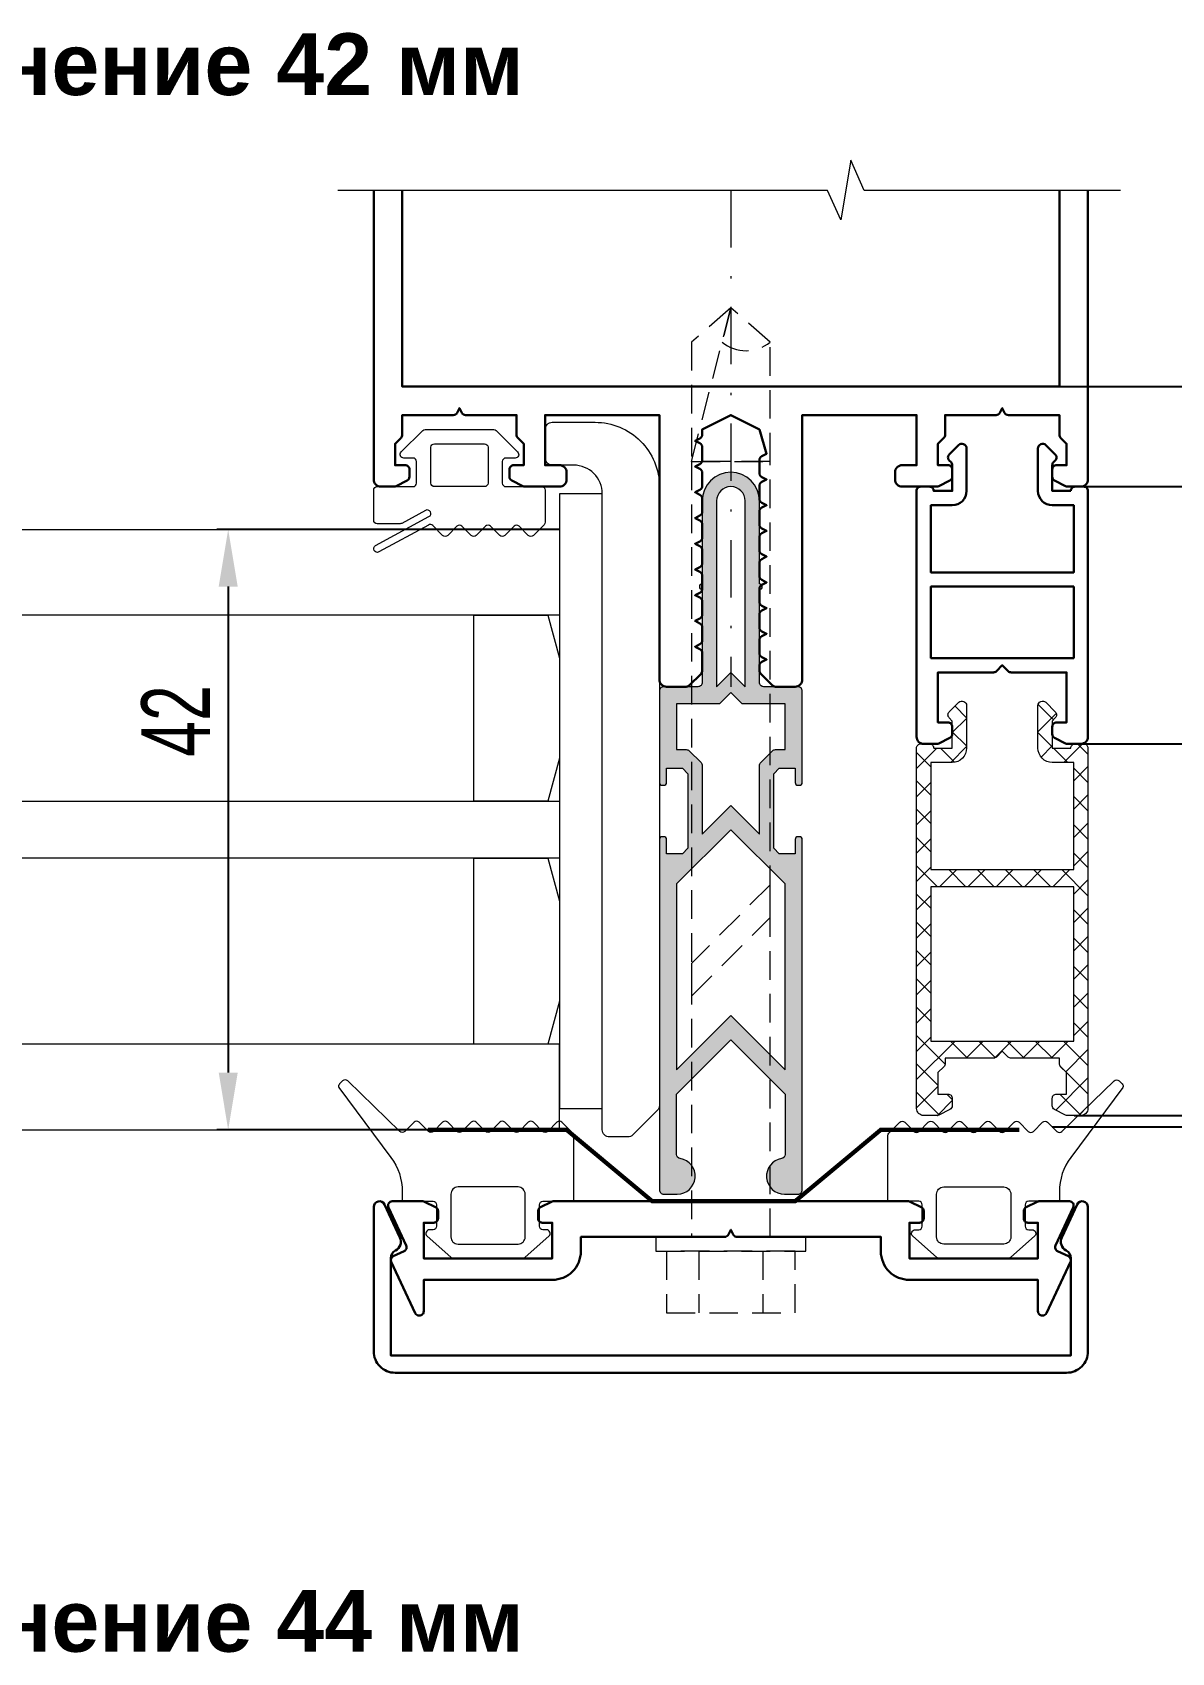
# Model space of a CAD drawing. Extents: x -37 to 8820, y -336 to 478.
# Drawn here: x 5978.1 to 6027.9, y 70.2 to 141.1 of the extents above; entities that cross this region are included whole.
import ezdxf

# ---------------------------------------------------------------- set-up
doc = ezdxf.new("R2010")
doc.units = 0
doc.header["$LTSCALE"] = 5
doc.linetypes.add('DASHDOT', pattern=[1, 0.5, -0.25, 0, -0.25])
doc.linetypes.add('HIDDEN', pattern=[0.375, 0.25, -0.125])
doc.layers.get('0').update_dxf_attribs({"linetype": 'CONTINUOUS', "lineweight": 30})
doc.layers.get('DEFPOINTS').update_dxf_attribs({"linetype": 'CONTINUOUS'})
for name, color, linetype, lineweight in [('1', 6, 'DASHDOT', 13), ('2', 3, 'HIDDEN', 13), ('Dimentions', 5, 'CONTINUOUS', 15), ('Glass', 5, 'CONTINUOUS', 20), ('Ал подклад', 7, 'CONTINUOUS', 20), ('Герлен', 7, 'CONTINUOUS', 60), ('Зигзаг', 1, 'CONTINUOUS', 15), ('Подкладки', 1, 'CONTINUOUS', 20), ('Текстовый', 7, 'CONTINUOUS', 9), ('Уплотнители', 1, 'CONTINUOUS', 20), ('Штриховка', 1, 'CONTINUOUS', 5)]:
    doc.layers.add(name, color=color, linetype=linetype, lineweight=lineweight)
doc.styles.add('3', font='RUSS.SHX', dxfattribs={"width": 0.7, "height": 3})
doc.styles.add('Каталожный', font='arial.ttf', dxfattribs={"height": 2.5})
doc.dimstyles.new('MX1_6', dxfattribs={"dimtxt": 3, "dimasz": 2.5, "dimexe": 0.5, "dimexo": 0, "dimgap": 0.8, "dimtad": 1, "dimlfac": 1.6, "dimdsep": 46, "dimtxsty": '3', "dimcen": 0, "dimclrd": 256, "dimclre": 256, "dimclrt": 256, "dimaunit": 1, "dimadec": 0, "dimazin": 0, "dimtfac": 1, "dimtmove": 0, "dimatfit": 1, "dimfxl": 1, "dimtvp": 1, "dimtolj": 1, "dimtzin": 0, "dimarcsym": 0})

# ---------------------------------------------------------------- blocks, each defined once
blk = doc.blocks.new('*D1000')
at = {"layer": 'DEFPOINTS', "color": 0, "linetype": 'Continuous', "transparency": 16777216}
for p in [(6001.154, 119.321), (5986.662, 93.071), (6001.154, 93.071)]:
    blk.add_point(p, dxfattribs=at)
at = {"layer": 'Dimentions', "linetype": 'Continuous', "lineweight": -2, "transparency": 16777216}
for p, q in [((6001.154, 119.321), (5986.162, 119.321)), ((5986.662, 116.821), (5986.662, 95.571)), ((6001.154, 93.071), (5986.162, 93.071))]:
    blk.add_line(p, q, dxfattribs=at)
at = {"layer": 'Dimentions', "linetype": 'Continuous', "transparency": 16777216}
for points in [[(5986.246, 116.821), (5987.079, 116.821), (5986.662, 119.321)], [(5986.246, 95.571), (5987.079, 95.571), (5986.662, 93.071)]]:
    blk.add_solid(points, dxfattribs=at)
at = {"layer": 'Dimentions', "linetype": 'Continuous', "transparency": 16777216, "insert": (5984.362, 110.948), "char_height": 3, "attachment_point": 5, "rotation": 90, "style": '3'}
blk.add_mtext('\\A1;42', dxfattribs=at)
blk = doc.blocks.new('45313-2')
blk.add_lwpolyline([(-12.43, 0, -0.116434), (-12.56, 0.03), (-13.33, 0.42, -0.284079), (-13.5, 0.69), (-13.5, 1.2, -0.414214), (-13.2, 1.5), (-12.5, 1.5), (-12.5, 4), (-21.5, 4), (-21.5, 1.5), (-20.8, 1.5, -0.414214), (-20.5, 1.2), (-20.5, 0.69, -0.284079), (-20.67, 0.42), (-21.44, 0.03, -0.116434), (-21.57, 0), (-23.7, 0, -0.548619), (-23.97, 0.43), (-22.73, 3.1, 0.414214), (-22.87, 3.5), (-23.63, 3.85, -0.414214), (-23.77, 4.25), (-22.1, 7.83, -0.291473), (-21.83, 8), (-21.8, 8, -0.414214), (-21.5, 7.7), (-21.5, 5.5), (-12.5, 5.5, -0.414214), (-10.5, 3.5), (-10.5, 2.5), (-0.44, 2.5, -0.284079), (-0.17, 2.33), (0, 2), (0.17, 2.33, -0.284079), (0.44, 2.5), (10.5, 2.5), (10.5, 3.5, -0.414214), (12.5, 5.5), (21.5, 5.5), (21.5, 7.7, -0.414214), (21.8, 8), (21.83, 8, -0.291473), (22.1, 7.83), (23.77, 4.25, -0.414214), (23.63, 3.85), (22.87, 3.5, 0.414214), (22.73, 3.1), (23.97, 0.43, -0.548619), (23.7, 0), (21.57, 0, -0.116434), (21.44, 0.03), (20.67, 0.42, -0.284079), (20.5, 0.69), (20.5, 1.2, -0.414214), (20.8, 1.5), (21.5, 1.5), (21.5, 4), (12.5, 4), (12.5, 1.5), (13.2, 1.5, -0.414214), (13.5, 1.2), (13.5, 0.69, -0.284079), (13.33, 0.42), (12.56, 0.03, -0.116434), (12.43, 0)], format="xyb", close=True)
blk = doc.blocks.new('_DotSmall')
at = {"color": 0, "linetype": 'ByBlock', "const_width": 0.5}
blk.add_lwpolyline([(-0.0625, 0, 1), (0.0625, 0, 1)], format="xyb", close=True, dxfattribs=at)
blk = doc.blocks.new('*D1002')
at = {"layer": 'DEFPOINTS', "color": 0, "linetype": 'Continuous', "transparency": 16777216}
for p in [(6023.904, 121.196), (6023.904, 109.946), (6032.641, 109.946)]:
    blk.add_point(p, dxfattribs=at)
at = {"layer": 'Dimentions', "linetype": 'Continuous', "lineweight": -2, "transparency": 16777216}
for p, q in [((6023.904, 121.196), (6033.141, 121.196)), ((6032.641, 121.196), (6032.641, 109.946)), ((6023.904, 109.946), (6033.141, 109.946))]:
    blk.add_line(p, q, dxfattribs=at)
at = {"layer": 'Dimentions', "linetype": 'Continuous', "lineweight": -2, "transparency": 16777216, "xscale": 2.5, "yscale": 2.5, "zscale": 2.5}
for p, rotation in [((6032.641, 121.196), 90), ((6032.641, 109.946), 270)]:
    blk.add_blockref('_DotSmall', p, dxfattribs=dict(at, rotation=rotation))
at = {"layer": 'Dimentions', "linetype": 'Continuous', "transparency": 16777216, "insert": (6030.341, 115.571), "char_height": 3, "attachment_point": 5, "rotation": 90, "style": '3'}
blk.add_mtext('\\A1;18', dxfattribs=at)
blk = doc.blocks.new('*D1003')
at = {"layer": 'DEFPOINTS', "color": 0, "linetype": 'Continuous', "transparency": 16777216}
for p in [(6023.029, 125.571), (6031.105, 121.196), (6032.641, 121.196)]:
    blk.add_point(p, dxfattribs=at)
at = {"layer": 'Dimentions', "linetype": 'Continuous', "lineweight": -2, "transparency": 16777216}
for p, q in [((6023.029, 125.571), (6033.141, 125.571)), ((6032.641, 125.571), (6032.641, 121.196)), ((6031.105, 121.196), (6033.141, 121.196))]:
    blk.add_line(p, q, dxfattribs=at)
at = {"layer": 'Dimentions', "linetype": 'Continuous', "lineweight": -2, "transparency": 16777216, "xscale": 2.5, "yscale": 2.5, "zscale": 2.5}
for p, rotation in [((6032.641, 125.571), 90), ((6032.641, 121.196), 270)]:
    blk.add_blockref('_DotSmall', p, dxfattribs=dict(at, rotation=rotation))
at = {"layer": 'Dimentions', "linetype": 'Continuous', "transparency": 16777216, "insert": (6030.341, 123.383), "char_height": 3, "attachment_point": 5, "rotation": 90, "style": '3'}
blk.add_mtext('\\A1;7', dxfattribs=at)
blk = doc.blocks.new('*D1005')
at = {"layer": 'DEFPOINTS', "color": 0, "linetype": 'Continuous', "transparency": 16777216}
for p in [(6023.966, 109.946), (6023.676, 93.699), (6032.641, 93.699)]:
    blk.add_point(p, dxfattribs=at)
at = {"layer": 'Dimentions', "linetype": 'Continuous', "lineweight": -2, "transparency": 16777216}
for p, q in [((6023.966, 109.946), (6033.141, 109.946)), ((6032.641, 109.946), (6032.641, 93.699)), ((6023.676, 93.699), (6033.141, 93.699))]:
    blk.add_line(p, q, dxfattribs=at)
at = {"layer": 'Dimentions', "linetype": 'Continuous', "lineweight": -2, "transparency": 16777216, "xscale": 2.5, "yscale": 2.5, "zscale": 2.5}
for p, rotation in [((6032.641, 109.946), 90), ((6032.641, 93.699), 270)]:
    blk.add_blockref('_DotSmall', p, dxfattribs=dict(at, rotation=rotation))
at = {"layer": 'Dimentions', "linetype": 'Continuous', "transparency": 16777216, "insert": (6030.341, 101.822), "char_height": 3, "attachment_point": 5, "rotation": 90, "style": '3'}
blk.add_mtext('\\A1;26', dxfattribs=at)
blk = doc.blocks.new('*D1006')
at = {"layer": 'DEFPOINTS', "color": 0, "linetype": 'Continuous', "transparency": 16777216}
for p in [(6023.676, 93.699), (6022.716, 93.198), (6032.641, 93.198)]:
    blk.add_point(p, dxfattribs=at)
at = {"layer": 'Dimentions', "linetype": 'Continuous', "lineweight": -2, "transparency": 16777216}
for p, q in [((6032.641, 93.699), (6032.641, 96.199)), ((6023.676, 93.699), (6033.141, 93.699)), ((6032.641, 93.699), (6032.641, 93.198)), ((6022.716, 93.198), (6033.141, 93.198)), ((6032.641, 93.198), (6032.641, 86.148))]:
    blk.add_line(p, q, dxfattribs=at)
at = {"layer": 'Dimentions', "linetype": 'Continuous', "lineweight": -2, "transparency": 16777216, "xscale": 2.5, "yscale": 2.5, "zscale": 2.5}
for p, rotation in [((6032.641, 93.699), 270), ((6032.641, 93.198), 90)]:
    blk.add_blockref('_DotSmall', p, dxfattribs=dict(at, rotation=rotation))
at = {"layer": 'Dimentions', "linetype": 'Continuous', "transparency": 16777216, "insert": (6030.341, 87.173), "char_height": 3, "attachment_point": 5, "rotation": 90, "style": '3'}
blk.add_mtext('\\A1;1', dxfattribs=at)

msp = doc.modelspace()

# ---------------------------------------------------------------- hatches: boundary and pattern name
at = {"layer": 'Штриховка'}
h = msp.add_hatch(color=256, dxfattribs=at)
h.paths.add_polyline_path([(6006.2789, 95.694), (6008.6539, 98.069), (6011.0289, 95.694), (6011.0289, 103.819), (6008.6539, 106.194), (6006.2789, 103.819)], flags=16)
edge = h.paths.add_edge_path()
edge.add_arc((6005.6539, 108.2583), 0.125, 180, 270)
edge.add_line((6005.6539, 108.1333), (6005.7164, 108.1333))
edge.add_arc((6005.7164, 108.2583), 0.125, 270, 360)
edge.add_line((6005.8414, 108.2583), (6005.8414, 108.8833))
edge.add_line((6005.8414, 108.8833), (6006.5326, 108.8833))
edge.add_line((6006.5326, 108.8833), (6006.7789, 108.637))
edge.add_line((6006.7789, 108.637), (6006.7789, 105.3796))
edge.add_line((6006.7789, 105.3796), (6006.5326, 105.1333))
edge.add_line((6006.5326, 105.1333), (6005.8414, 105.1333))
edge.add_line((6005.8414, 105.1333), (6005.8414, 105.7583))
edge.add_arc((6005.7164, 105.7583), 0.125, 0, 90)
edge.add_line((6005.7164, 105.8833), (6005.6539, 105.8833))
edge.add_arc((6005.6539, 105.7583), 0.125, 90, 180)
edge.add_line((6005.5289, 105.7583), (6005.5289, 90.4458))
edge.add_arc((6005.7164, 90.4458), 0.1875, 180, 270)
edge.add_line((6005.7164, 90.2583), (6006.3101, 90.2583))
edge.add_arc((6006.3101, 91.0395), 0.7812, 270, 440.718201)
edge.add_arc((6006.4664, 91.9956), 0.1875, 180, 260.718201, ccw=False)
edge.add_line((6006.2789, 91.9956), (6006.2789, 94.6333))
edge.add_line((6006.2789, 94.6333), (6008.6539, 97.0083))
edge.add_line((6008.6539, 97.0083), (6011.0289, 94.6333))
edge.add_line((6011.0289, 94.6333), (6011.0289, 91.9956))
edge.add_arc((6010.8414, 91.9956), 0.1875, -80.718201, 0, ccw=False)
edge.add_arc((6010.9976, 91.0395), 0.7812, 99.281799, 270)
edge.add_line((6010.9976, 90.2583), (6011.5914, 90.2583))
edge.add_arc((6011.5914, 90.4458), 0.1875, 270, 360)
edge.add_line((6011.7789, 90.4458), (6011.7789, 105.7583))
edge.add_arc((6011.6539, 105.7583), 0.125, 0, 90)
edge.add_line((6011.6539, 105.8833), (6011.5914, 105.8833))
edge.add_arc((6011.5914, 105.7583), 0.125, 90, 180)
edge.add_line((6011.4664, 105.7583), (6011.4664, 105.1333))
edge.add_line((6011.4664, 105.1333), (6010.7752, 105.1333))
edge.add_line((6010.7752, 105.1333), (6010.5289, 105.3796))
edge.add_line((6010.5289, 105.3796), (6010.5289, 108.637))
edge.add_line((6010.5289, 108.637), (6010.7752, 108.8833))
edge.add_line((6010.7752, 108.8833), (6011.4664, 108.8833))
edge.add_line((6011.4664, 108.8833), (6011.4664, 108.2583))
edge.add_arc((6011.5914, 108.2583), 0.125, 180, 270)
edge.add_line((6011.5914, 108.1333), (6011.6539, 108.1333))
edge.add_arc((6011.6539, 108.2583), 0.125, 270, 360)
edge.add_line((6011.7789, 108.2583), (6011.7789, 112.2583))
edge.add_arc((6011.5914, 112.2583), 0.1875, 0, 90)
edge.add_line((6011.5914, 112.4458), (6010.0914, 112.4458))
edge.add_arc((6010.0914, 112.6333), 0.1875, 180, 270, ccw=False)
edge.add_line((6009.9039, 112.6333), (6009.9039, 116.6958))
edge.add_arc((6009.9039, 116.8208), 0.125, 270, 450)
edge.add_line((6009.9039, 116.9458), (6009.9039, 120.5708))
edge.add_arc((6008.6539, 120.5708), 1.25, 0, 180)
edge.add_line((6007.4039, 120.5708), (6007.4039, 116.9458))
edge.add_arc((6007.4039, 116.8208), 0.125, 90, 270)
edge.add_line((6007.4039, 116.6958), (6007.4039, 112.6333))
edge.add_arc((6007.2164, 112.6333), 0.1875, -90, 0, ccw=False)
edge.add_line((6007.2164, 112.4458), (6005.7164, 112.4458))
edge.add_arc((6005.7164, 112.2583), 0.1875, 90, 180)
edge.add_line((6005.5289, 112.2583), (6005.5289, 108.2583))
edge = h.paths.add_edge_path(flags=16)
edge.add_line((6006.2789, 111.6958), (6006.2789, 109.6958))
edge.add_line((6006.2789, 109.6958), (6006.7031, 109.6958))
edge.add_arc((6006.7031, 109.5083), 0.1875, 45, 90, ccw=False)
edge.add_line((6006.8356, 109.6409), (6007.349, 109.1275))
edge.add_arc((6007.2164, 108.995), 0.1875, 0, 45, ccw=False)
edge.add_line((6007.4039, 108.995), (6007.4039, 106.0046))
edge.add_line((6007.4039, 106.0046), (6008.6539, 107.2546))
edge.add_line((6008.6539, 107.2546), (6009.9039, 106.0046))
edge.add_line((6009.9039, 106.0046), (6009.9039, 108.995))
edge.add_arc((6010.0914, 108.995), 0.1875, 135, 180, ccw=False)
edge.add_line((6009.9588, 109.1275), (6010.4721, 109.6409))
edge.add_arc((6010.6047, 109.5083), 0.1875, 90, 135, ccw=False)
edge.add_line((6010.6047, 109.6958), (6011.0289, 109.6958))
edge.add_line((6011.0289, 109.6958), (6011.0289, 111.6958))
edge.add_line((6011.0289, 111.6958), (6009.145, 111.6958))
edge.add_line((6009.145, 111.6958), (6008.6539, 112.1869))
edge.add_line((6008.6539, 112.1869), (6008.1628, 111.6958))
edge.add_line((6008.1628, 111.6958), (6006.2789, 111.6958))
edge = h.paths.add_edge_path(flags=16)
edge.add_line((6008.6539, 113.0708), (6009.2789, 112.4458))
edge.add_line((6009.2789, 112.4458), (6009.2789, 120.5708))
edge.add_arc((6008.6539, 120.5708), 0.625, 0, 180)
edge.add_line((6008.0289, 120.5708), (6008.0289, 112.4458))
edge.add_line((6008.0289, 112.4458), (6008.6539, 113.0708))
at = {"layer": 'Штриховка', "lineweight": 5}
h = msp.add_hatch(dxfattribs=at)
h.set_pattern_fill('ANSI37', color=256, scale=7, style=0)
h.set_pattern_definition([(45, (8391.1472, 7233.7627), (-0.61871843, 0.61871843), []), (135, (8391.1472, 7233.7627), (-0.61871843, -0.61871843), [])])
h.paths.add_polyline_path([(6023.6539, 103.6958), (6017.4039, 103.6958), (6017.4039, 96.9458), (6023.6539, 96.9458)], flags=16)
edge = h.paths.add_edge_path()
edge.add_line((6023.6539, 104.4458), (6023.6539, 109.1333))
edge.add_line((6023.6539, 109.1333), (6022.7164, 109.1333))
edge.add_arc((6022.7164, 109.7583), 0.625, 180, 270, ccw=False)
edge.add_line((6022.0914, 109.7583), (6022.0914, 111.6226))
edge.add_arc((6022.2896, 111.6226), 0.1982, 45, 180, ccw=False)
edge.add_line((6022.4298, 111.7627), (6022.849, 111.3435))
edge.add_arc((6022.7164, 111.211), 0.1875, -45, 45, ccw=False)
edge.add_line((6022.849, 111.0784), (6022.7164, 110.9458))
edge.add_line((6022.7164, 110.9458), (6022.7164, 109.7583))
edge.add_line((6022.7164, 109.7583), (6023.5289, 109.7583))
edge.add_arc((6023.7164, 109.7583), 0.1875, 90, 180, ccw=False)
edge.add_line((6023.7164, 109.9458), (6024.0914, 109.9458))
edge.add_arc((6024.0914, 109.7583), 0.1875, 0, 90, ccw=False)
edge.add_line((6024.2789, 109.7583), (6024.2789, 94.0083))
edge.add_arc((6023.9664, 94.0083), 0.3125, -90, 0, ccw=False)
edge.add_line((6023.9664, 93.6958), (6023.3857, 93.6958))
edge.add_arc((6023.3857, 93.8833), 0.1875, 243.434949, 270, ccw=False)
edge.add_line((6023.3018, 93.7156), (6022.82, 93.9565))
edge.add_arc((6022.9039, 94.1242), 0.1875, 180, 243.434949, ccw=False)
edge.add_line((6022.7164, 94.1242), (6022.7164, 94.4458))
edge.add_arc((6022.9039, 94.4458), 0.1875, 90, 180, ccw=False)
edge.add_line((6022.9039, 94.6333), (6023.3414, 94.6333))
edge.add_line((6023.3414, 94.6333), (6023.3414, 95.5708))
edge.add_line((6023.3414, 95.5708), (6023.0838, 95.8284))
edge.add_arc((6023.2164, 95.961), 0.1875, 180, 225, ccw=False)
edge.add_line((6023.0289, 95.961), (6023.0289, 96.1958))
edge.add_line((6023.0289, 96.1958), (6020.9191, 96.1958))
edge.add_arc((6020.9191, 96.3833), 0.1875, 225, 270, ccw=False)
edge.add_line((6020.7865, 96.2507), (6020.5289, 96.5083))
edge.add_line((6020.5289, 96.5083), (6020.2713, 96.2507))
edge.add_arc((6020.1387, 96.3833), 0.1875, 270, 315, ccw=False)
edge.add_line((6020.1387, 96.1958), (6018.0289, 96.1958))
edge.add_line((6018.0289, 96.1958), (6018.0289, 95.961))
edge.add_arc((6017.8414, 95.961), 0.1875, -45, 0, ccw=False)
edge.add_line((6017.974, 95.8284), (6017.7164, 95.5708))
edge.add_line((6017.7164, 95.5708), (6017.7164, 94.6333))
edge.add_line((6017.7164, 94.6333), (6018.1539, 94.6333))
edge.add_arc((6018.1539, 94.4458), 0.1875, 0, 90, ccw=False)
edge.add_line((6018.3414, 94.4458), (6018.3414, 94.1242))
edge.add_arc((6018.1539, 94.1242), 0.1875, -63.434949, 0, ccw=False)
edge.add_line((6018.2377, 93.9565), (6017.756, 93.7156))
edge.add_arc((6017.6721, 93.8833), 0.1875, 270, 296.565051, ccw=False)
edge.add_line((6017.6721, 93.6958), (6017.0914, 93.6958))
edge.add_arc((6017.0914, 94.0083), 0.3125, 180, 270, ccw=False)
edge.add_line((6016.7789, 94.0083), (6016.7789, 109.7583))
edge.add_arc((6016.9664, 109.7583), 0.1875, 90, 180, ccw=False)
edge.add_line((6016.9664, 109.9458), (6017.3414, 109.9458))
edge.add_arc((6017.3414, 109.7583), 0.1875, 0, 90, ccw=False)
edge.add_line((6017.5289, 109.7583), (6018.3414, 109.7583))
edge.add_line((6018.3414, 109.7583), (6018.3414, 110.9458))
edge.add_line((6018.3414, 110.9458), (6018.2088, 111.0784))
edge.add_arc((6018.3414, 111.211), 0.1875, 135, 225, ccw=False)
edge.add_line((6018.2088, 111.3435), (6018.628, 111.7627))
edge.add_arc((6018.7682, 111.6226), 0.1982, 0, 135, ccw=False)
edge.add_line((6018.9664, 111.6226), (6018.9664, 109.7583))
edge.add_arc((6018.3414, 109.7583), 0.625, -90, 0, ccw=False)
edge.add_line((6018.3414, 109.1333), (6017.4039, 109.1333))
edge.add_line((6017.4039, 109.1333), (6017.4039, 104.4458))
edge.add_line((6017.4039, 104.4458), (6023.6539, 104.4458))

# ---------------------------------------------------------------- linework, layer by layer
msp.add_lwpolyline([(6024.2789, 134.1516), (6024.2789, 121.5083, -0.4142136), (6023.9664, 121.1958), (6023.3857, 121.1958, -0.1164338), (6023.3018, 121.2156), (6022.82, 121.4565, -0.284079), (6022.7164, 121.6242), (6022.7164, 121.9458, -0.4142136), (6022.9039, 122.1333), (6023.3414, 122.1333), (6023.3414, 123.0708), (6023.0838, 123.3284, -0.1989124), (6023.0289, 123.461), (6023.0289, 124.3208), (6020.801, 124.3208, -0.284079), (6020.6333, 124.4244), (6020.5289, 124.6333), (6020.4245, 124.4244, -0.284079), (6020.2568, 124.3208), (6018.0289, 124.3208), (6018.0289, 123.461, -0.1989124), (6017.974, 123.3284), (6017.7164, 123.0708), (6017.7164, 122.1333), (6018.1539, 122.1333, -0.4142136), (6018.3414, 121.9458), (6018.3414, 121.6242, -0.284079), (6018.2377, 121.4565), (6017.756, 121.2156, -0.1164338), (6017.6721, 121.1958), (6016.1539, 121.1958, -0.4142136), (6015.8414, 121.5083), (6015.8414, 121.8208, -0.4142136), (6016.1539, 122.1333), (6016.7789, 122.1333), (6016.7789, 124.3208), (6011.7789, 124.3208), (6011.7789, 112.7583, -0.4142136), (6011.4664, 112.4458), (6010.6066, 112.4458, -0.1989124), (6010.474, 112.5007), (6009.9588, 113.0159, -0.1989124), (6009.9039, 113.1485), (6009.9039, 113.3612, -0.284079), (6010.0075, 113.5289), (6010.2164, 113.6333), (6010.0075, 113.7377, -0.284079), (6009.9039, 113.9054), (6009.9039, 114.4862, -0.284079), (6010.0075, 114.6539), (6010.2164, 114.7583), (6010.0075, 114.8627, -0.284079), (6009.9039, 115.0304), (6009.9039, 115.6112, -0.284079), (6010.0075, 115.7789), (6010.2164, 115.8833), (6010.0075, 115.9877, -0.284079), (6009.9039, 116.1554), (6009.9039, 116.7362, -0.284079), (6010.0075, 116.9039), (6010.2164, 117.0083), (6010.0075, 117.1127, -0.284079), (6009.9039, 117.2804), (6009.9039, 117.8612, -0.284079), (6010.0075, 118.0289), (6010.2164, 118.1333), (6010.0075, 118.2377, -0.284079), (6009.9039, 118.4054), (6009.9039, 118.9862, -0.284079), (6010.0075, 119.1539), (6010.2164, 119.2583), (6010.0075, 119.3627, -0.284079), (6009.9039, 119.5304), (6009.9039, 120.1112, -0.284079), (6010.0075, 120.2789), (6010.2164, 120.3833), (6010.0075, 120.4877, -0.284079), (6009.9039, 120.6554), (6009.9039, 121.2362, -0.284079), (6010.0075, 121.4039), (6010.2164, 121.5083), (6010.0075, 121.6127, -0.284079), (6009.9039, 121.7804), (6009.9039, 122.3612, -0.284079), (6010.0075, 122.5289), (6010.2164, 122.6333), (6009.9039, 123.6958), (6008.6539, 124.3208), (6007.4039, 123.6958), (6007.4039, 123.4679, -0.284079), (6007.3002, 123.3002), (6007.0914, 123.1958), (6007.3002, 123.0914, -0.284079), (6007.4039, 122.9237), (6007.4039, 122.3429, -0.284079), (6007.3002, 122.1752), (6007.0914, 122.0708), (6007.3002, 121.9664, -0.284079), (6007.4039, 121.7987), (6007.4039, 121.2179, -0.284079), (6007.3002, 121.0502), (6007.0914, 120.9458), (6007.3002, 120.8414, -0.284079), (6007.4039, 120.6737), (6007.4039, 120.0929, -0.284079), (6007.3002, 119.9252), (6007.0914, 119.8208), (6007.3002, 119.7164, -0.284079), (6007.4039, 119.5487), (6007.4039, 118.9679, -0.284079), (6007.3002, 118.8002), (6007.0914, 118.6958), (6007.3002, 118.5914, -0.284079), (6007.4039, 118.4237), (6007.4039, 117.8429, -0.284079), (6007.3002, 117.6752), (6007.0914, 117.5708), (6007.3002, 117.4664, -0.284079), (6007.4039, 117.2987), (6007.4039, 116.7179, -0.284079), (6007.3002, 116.5502), (6007.0914, 116.4458), (6007.3002, 116.3414, -0.284079), (6007.4039, 116.1737), (6007.4039, 115.5929, -0.284079), (6007.3002, 115.4252), (6007.0914, 115.3208), (6007.3002, 115.2164, -0.284079), (6007.4039, 115.0487), (6007.4039, 114.4679, -0.284079), (6007.3002, 114.3002), (6007.0914, 114.1958), (6007.3002, 114.0914, -0.284079), (6007.4039, 113.9237), (6007.4039, 113.1485, -0.1989124), (6007.349, 113.0159), (6006.8338, 112.5007, -0.1989124), (6006.7012, 112.4458), (6005.8414, 112.4458, -0.4142136), (6005.5289, 112.7583), (6005.5289, 124.3208), (6000.5289, 124.3208), (6000.5289, 122.1333), (6001.1539, 122.1333, -0.4142136), (6001.4664, 121.8208), (6001.4664, 121.5083, -0.4142136), (6001.1539, 121.1958), (5999.6357, 121.1958, -0.1164338), (5999.5518, 121.2156), (5999.07, 121.4565, -0.284079), (5998.9664, 121.6242), (5998.9664, 121.9458, -0.4142136), (5999.1539, 122.1333), (5999.5914, 122.1333), (5999.5914, 123.0708), (5999.3338, 123.3284, -0.1989124), (5999.2789, 123.461), (5999.2789, 124.3208), (5997.051, 124.3208, -0.284079), (5996.8833, 124.4244), (5996.7789, 124.6333), (5996.6745, 124.4244, -0.284079), (5996.5068, 124.3208), (5994.2789, 124.3208), (5994.2789, 123.461, -0.1989124), (5994.224, 123.3284), (5993.9664, 123.0708), (5993.9664, 122.1333), (5994.4039, 122.1333, -0.4142136), (5994.5914, 121.9458), (5994.5914, 121.6242, -0.284079), (5994.4877, 121.4565), (5994.006, 121.2156, -0.1164338), (5993.9221, 121.1958), (5993.3414, 121.1958, -0.4142136), (5993.0289, 121.5083), (5993.0289, 134.1516)], format="xyb")
msp.add_lwpolyline([(6023.0289, 134.1516), (6023.0289, 125.5708), (5994.2789, 125.5708), (5994.2789, 134.1516)])
for points in [[(6023.5289, 121.0083), (6022.7164, 121.0083), (6022.7164, 122.1274, -0.1989124), (6022.7713, 122.26), (6022.849, 122.3376, 0.4142136), (6022.849, 122.6028), (6022.441, 123.0108, 0.6681786), (6022.0914, 122.866), (6022.0914, 121.0083, 0.4142136), (6022.7164, 120.3833), (6023.6539, 120.3833), (6023.6539, 117.4458), (6017.4039, 117.4458), (6017.4039, 120.3833), (6018.3414, 120.3833, 0.4142136), (6018.9664, 121.0083), (6018.9664, 122.866, 0.6681786), (6018.6168, 123.0108), (6018.2088, 122.6028, 0.4142136), (6018.2088, 122.3376), (6018.2865, 122.26, -0.1989124), (6018.3414, 122.1274), (6018.3414, 121.0083), (6017.5289, 121.0083, 0.4142136), (6017.3414, 121.1958), (6016.9664, 121.1958, 0.4142136), (6016.7789, 121.0083), (6016.7789, 110.2583, 0.4142136), (6017.0914, 109.9458), (6017.6721, 109.9458, 0.1164338), (6017.756, 109.9656), (6018.2377, 110.2065, 0.284079), (6018.3414, 110.3742), (6018.3414, 110.6958, 0.4142136), (6018.1539, 110.8833), (6017.7164, 110.8833), (6017.7164, 113.0708), (6020.1387, 113.0708, 0.1989124), (6020.2713, 113.1257), (6020.5289, 113.3833), (6020.7865, 113.1257, 0.1989124), (6020.9191, 113.0708), (6023.3414, 113.0708), (6023.3414, 110.8833), (6022.9039, 110.8833, 0.4142136), (6022.7164, 110.6958), (6022.7164, 110.3742, 0.284079), (6022.82, 110.2065), (6023.3018, 109.9656, 0.1164338), (6023.3857, 109.9458), (6023.9664, 109.9458, 0.4142136), (6024.2789, 110.2583), (6024.2789, 121.0083, 0.4142136), (6024.0914, 121.1958), (6023.7164, 121.1958, 0.4142136)], [(5993.9664, 82.4458), (6023.3414, 82.4458, 0.4142136), (6024.2789, 83.3833), (6024.2789, 89.6958, 0.8025849), (6023.8023, 89.8014), (6023.1324, 88.3648, 0.4015594), (6023.327, 87.7918, -0.2797393), (6023.5289, 87.4591), (6023.5289, 83.1958), (5993.7789, 83.1958), (5993.7789, 87.4591, -0.2797393), (5993.9808, 87.7918, 0.4015594), (5994.1754, 88.3648), (5993.5055, 89.8014, 0.8025849), (5993.0289, 89.6958), (5993.0289, 83.3833, 0.4142136)]]:
    msp.add_lwpolyline(points, format="xyb", close=True)
msp.add_lwpolyline([(6023.6539, 116.8208), (6023.6539, 113.6958), (6017.4039, 113.6958), (6017.4039, 116.8208)], close=True)
at = {"layer": '1'}
msp.add_line((6008.6539, 134.1516), (6008.6539, 112.4458), dxfattribs=at)
at = {"layer": '2'}
for p, q in [((6007.2476, 87.7583), (6007.2476, 85.0708)), ((6010.0601, 87.7583), (6010.0601, 85.0708))]:
    msp.add_line(p, q, dxfattribs=at)
msp.add_lwpolyline([(6010.3687, 122.2921), (6010.3687, 127.5171), (6008.6519, 129.01), (6006.9351, 127.5171), (6006.9351, 122.2921), (6010.3687, 122.2921)], dxfattribs=at)
msp.add_lwpolyline([(6006.9351, 122.2921), (6008.6519, 129.01), (6008.2704, 127.5171, 0.3633079), (6010.3687, 127.5171)], format="xyb", dxfattribs=at)
for points in [[(6010.3726, 88.3833), (6010.3687, 122.2921), (6008.6539, 122.2921), (6006.9351, 122.2921), (6006.9351, 88.3833)], [(6006.9351, 98.9151), (6010.3726, 102.3526), (6010.3726, 103.7849), (6006.9351, 100.3474)], [(6011.9351, 87.7583), (6011.9351, 88.3833), (6005.3726, 88.3833), (6005.3726, 87.7583)], [(6011.4664, 87.7583), (6005.8414, 87.7583), (6005.8414, 85.0708), (6011.4664, 85.0708)]]:
    msp.add_lwpolyline(points, close=True, dxfattribs=at)
at = {"layer": 'Glass'}
for points in [[(6001.1539, 115.5708), (5962.0865, 115.5708), (5962.0865, 119.3208), (6001.1539, 119.3208)], [(6000.6516, 107.4458), (5997.404, 107.4458), (5997.404, 115.5708), (6000.6516, 115.5708), (6001.154, 113.6958), (6001.154, 109.3208)], [(6001.1539, 104.9458), (5962.0865, 104.9458), (5962.0865, 107.4458), (6001.1539, 107.4458)], [(6000.6516, 96.8208), (5997.404, 96.8208), (5997.404, 104.9458), (6000.6516, 104.9458), (6001.154, 103.0708), (6001.154, 98.6958)], [(6001.1539, 96.8208), (5962.0865, 96.8208), (5962.0865, 93.0708), (6001.1539, 93.0708)]]:
    msp.add_lwpolyline(points, close=True, dxfattribs=at)
at = {"layer": 'Ал подклад', "color": 0}
msp.add_lwpolyline([(6000.529, 123.6958, -0.4142136), (6000.8415, 124.0083), (6002.7165, 124.0083, -0.4142136), (6005.529, 121.1958), (6005.5289, 94.1371, -0.1989124), (6005.4374, 93.9162), (6004.3704, 92.8492, -0.1989124), (6004.1494, 92.7577), (6003.3414, 92.7577, -0.4142136), (6003.0289, 93.0702), (6003.029, 120.8833, 0.4142136), (6001.779, 122.1333), (6000.8415, 122.1333, -0.4142136), (6000.529, 122.4458)], format="xyb", close=True, dxfattribs=at)
at = {"layer": 'Герлен', "ltscale": 2, "const_width": 0.1875}
msp.add_lwpolyline([(6021.2789, 93.0708), (6015.2164, 93.0708), (6011.4664, 89.9458), (6005.2164, 89.9458), (6001.4664, 93.0708), (5995.4039, 93.0708)], dxfattribs=at)
at = {"layer": 'Зигзаг'}
msp.add_lwpolyline([(6025.7002, 134.1516), (6014.4807, 134.1516), (6013.8999, 135.4695), (6013.4642, 132.8568), (6012.8817, 134.1516), (5991.4598, 134.1516)], dxfattribs=at)
at = {"layer": 'Подкладки'}
msp.add_lwpolyline([(6001.1539, 94.0083), (6003.0289, 94.0083), (6003.0289, 120.8833), (6001.1539, 120.8833)], close=True, dxfattribs=at)
at = {"layer": 'Уплотнители'}
for points in [[(5995.2981, 120.1567), (5994.2531, 119.5897, -0.1249127), (5994.1786, 119.5708), (5993.1851, 119.5708, -0.4142136), (5993.0289, 119.727), (5993.0289, 121.0395, -0.4142136), (5993.1851, 121.1958), (5994.7476, 121.1958, 0.4142136), (5994.9039, 121.352), (5994.9039, 122.2895, 0.4142136), (5994.7476, 122.4458), (5994.3414, 122.4458, -0.6685867), (5994.231, 122.7127), (5995.1706, 123.6502, -0.1986192), (5995.281, 123.6958), (5998.2768, 123.6958, -0.1986192), (5998.3871, 123.6502), (5999.3267, 122.7127, -0.6685867), (5999.2164, 122.4458), (5998.8101, 122.4458, 0.4142136), (5998.6539, 122.2895), (5998.6539, 121.352, 0.4142136), (5998.8101, 121.1958), (6000.3726, 121.1958, -0.4142136), (6000.5289, 121.0395), (6000.5289, 119.6355, -0.1989124), (6000.4831, 119.525), (6000.0144, 119.0563, -0.4142136), (5999.7934, 119.0563), (5999.3894, 119.4603, 0.4142136), (5999.1684, 119.4603), (5998.7644, 119.0563, -0.4142136), (5998.5434, 119.0563), (5998.1394, 119.4603, 0.4142136), (5997.9184, 119.4603), (5997.5144, 119.0563, -0.4142136), (5997.2934, 119.0563), (5996.8894, 119.4603, 0.4142136), (5996.6684, 119.4603), (5996.2644, 119.0563, -0.4142136), (5996.0434, 119.0563), (5995.6114, 119.4883, 0.3320761), (5995.4264, 119.5152), (5993.2596, 118.3397, -1), (5993.1106, 118.6144), (5995.4471, 119.882, 1)], [(5995.6851, 123.0708), (5997.8726, 123.0708, -0.4142136), (5998.0289, 122.9145), (5998.0289, 121.352, -0.4142136), (5997.8726, 121.1958), (5995.6851, 121.1958, -0.4142136), (5995.5289, 121.352), (5995.5289, 122.9145, -0.4142136)], [(6005.5289, 108.2583, 0.4142136), (6005.6539, 108.1333), (6005.7164, 108.1333, 0.4142136), (6005.8414, 108.2583), (6005.8414, 108.8833), (6006.5326, 108.8833), (6006.7789, 108.637), (6006.7789, 105.3796), (6006.5326, 105.1333), (6005.8414, 105.1333), (6005.8414, 105.7583, 0.4142136), (6005.7164, 105.8833), (6005.6539, 105.8833, 0.4142136), (6005.5289, 105.7583), (6005.5289, 90.4458, 0.4142136), (6005.7164, 90.2583), (6006.3101, 90.2583, 0.9221128), (6006.4361, 91.8106, -0.3675232), (6006.2789, 91.9956), (6006.2789, 94.6333), (6008.6539, 97.0083), (6011.0289, 94.6333), (6011.0289, 91.9956, -0.3675232), (6010.8716, 91.8106, 0.9221128), (6010.9976, 90.2583), (6011.5914, 90.2583, 0.4142136), (6011.7789, 90.4458), (6011.7789, 105.7583, 0.4142136), (6011.6539, 105.8833), (6011.5914, 105.8833, 0.4142136), (6011.4664, 105.7583), (6011.4664, 105.1333), (6010.7752, 105.1333), (6010.5289, 105.3796), (6010.5289, 108.637), (6010.7752, 108.8833), (6011.4664, 108.8833), (6011.4664, 108.2583, 0.4142136), (6011.5914, 108.1333), (6011.6539, 108.1333, 0.4142136), (6011.7789, 108.2583), (6011.7789, 112.2583, 0.4142136), (6011.5914, 112.4458), (6010.0914, 112.4458, -0.4142136), (6009.9039, 112.6333), (6009.9039, 116.6958, 1), (6009.9039, 116.9458), (6009.9039, 120.5708, 1), (6007.4039, 120.5708), (6007.4039, 116.9458, 1), (6007.4039, 116.6958), (6007.4039, 112.6333, -0.4142136), (6007.2164, 112.4458), (6005.7164, 112.4458, 0.4142136), (6005.5289, 112.2583)], [(6008.6539, 113.0708), (6009.2789, 112.4458), (6009.2789, 120.5708, 1), (6008.0289, 120.5708), (6008.0289, 112.4458), (6008.6539, 113.0708)], [(6006.2789, 111.6958), (6006.2789, 109.6958), (6006.7031, 109.6958, -0.1989124), (6006.8356, 109.6409), (6007.349, 109.1275, -0.1989124), (6007.4039, 108.995), (6007.4039, 106.0046), (6008.6539, 107.2546), (6009.9039, 106.0046), (6009.9039, 108.995, -0.1989124), (6009.9588, 109.1275), (6010.4721, 109.6409, -0.1989124), (6010.6047, 109.6958), (6011.0289, 109.6958), (6011.0289, 111.6958), (6009.145, 111.6958), (6008.6539, 112.1869), (6008.1628, 111.6958)], [(6023.6539, 104.4458), (6023.6539, 109.1333), (6022.7164, 109.1333, -0.4142136), (6022.0914, 109.7583), (6022.0914, 111.6226, -0.6681786), (6022.4298, 111.7627), (6022.849, 111.3435, -0.4142136), (6022.849, 111.0784), (6022.7164, 110.9458), (6022.7164, 109.7583), (6023.5289, 109.7583, -0.4142136), (6023.7164, 109.9458), (6024.0914, 109.9458, -0.4142136), (6024.2789, 109.7583), (6024.2789, 94.0083, -0.4142136), (6023.9664, 93.6958), (6023.3857, 93.6958, -0.1164338), (6023.3018, 93.7156), (6022.82, 93.9565, -0.284079), (6022.7164, 94.1242), (6022.7164, 94.4458, -0.4142136), (6022.9039, 94.6333), (6023.3414, 94.6333), (6023.3414, 95.5708), (6023.0838, 95.8284, -0.1989124), (6023.0289, 95.961), (6023.0289, 96.1958), (6020.9191, 96.1958, -0.1989124), (6020.7865, 96.2507), (6020.5289, 96.5083), (6020.2713, 96.2507, -0.1989124), (6020.1387, 96.1958), (6018.0289, 96.1958), (6018.0289, 95.961, -0.1989124), (6017.974, 95.8284), (6017.7164, 95.5708), (6017.7164, 94.6333), (6018.1539, 94.6333, -0.4142136), (6018.3414, 94.4458), (6018.3414, 94.1242, -0.284079), (6018.2377, 93.9565), (6017.756, 93.7156, -0.1164338), (6017.6721, 93.6958), (6017.0914, 93.6958, -0.4142136), (6016.7789, 94.0083), (6016.7789, 109.7583, -0.4142136), (6016.9664, 109.9458), (6017.3414, 109.9458, -0.4142136), (6017.5289, 109.7583), (6018.3414, 109.7583), (6018.3414, 110.9458), (6018.2088, 111.0784, -0.4142136), (6018.2088, 111.3435), (6018.628, 111.7627, -0.6681786), (6018.9664, 111.6226), (6018.9664, 109.7583, -0.4142136), (6018.3414, 109.1333), (6017.4039, 109.1333), (6017.4039, 104.4458)], [(6000.4351, 88.6958, -0.4142136), (6000.2789, 88.852), (6000.2789, 89.7895, -0.4142136), (6000.4351, 89.9458), (6001.7789, 89.9458), (6001.7789, 92.8337, 0.1989124), (6001.7423, 92.9221), (6001.2644, 93.4, 0.4142136), (6001.0434, 93.4), (6000.6394, 92.996, -0.4142136), (6000.4184, 92.996), (6000.0144, 93.4, 0.4142136), (5999.7934, 93.4), (5999.3894, 92.996, -0.4142136), (5999.1684, 92.996), (5998.7644, 93.4, 0.4142136), (5998.5434, 93.4), (5998.1394, 92.996, -0.4142136), (5997.9184, 92.996), (5997.5144, 93.4, 0.4142136), (5997.2934, 93.4), (5996.8894, 92.996, -0.4142136), (5996.6684, 92.996), (5996.2644, 93.4, 0.4142136), (5996.0434, 93.4), (5995.6394, 92.996, -0.4142136), (5995.4184, 92.996), (5995.0144, 93.4, 0.4142136), (5994.7934, 93.4), (5994.3894, 92.996, -0.4142136), (5994.1684, 92.996), (5991.8894, 95.2103, 0.4142136), (5991.6684, 95.2103), (5991.5371, 95.079, 0.2925382), (5991.501, 94.9145), (5993.7817, 91.8613, -0.1617878), (5994.2789, 90.3651), (5994.2789, 89.9458), (5995.6226, 89.9458, -0.4142136), (5995.7789, 89.7895), (5995.7789, 88.852, -0.4142136), (5995.6226, 88.6958), (5995.4664, 88.6958, 0.6685867), (5995.356, 88.4289), (5996.4206, 87.4914, 0.1986192), (5996.531, 87.4458), (5999.5268, 87.4458, 0.1986192), (5999.6371, 87.4914), (6000.7017, 88.4289, 0.6685867), (6000.5914, 88.6958)], [(6016.8726, 88.6958, 0.4142136), (6017.0289, 88.852), (6017.0289, 89.7895, 0.4142136), (6016.8726, 89.9458), (6015.5289, 89.9458), (6015.5289, 92.8337, -0.1989124), (6015.5655, 92.9221), (6016.0434, 93.4, -0.4142136), (6016.2644, 93.4), (6016.6684, 92.996, 0.4142136), (6016.8894, 92.996), (6017.2934, 93.4, -0.4142136), (6017.5144, 93.4), (6017.9184, 92.996, 0.4142136), (6018.1394, 92.996), (6018.5434, 93.4, -0.4142136), (6018.7644, 93.4), (6019.1684, 92.996, 0.4142136), (6019.3894, 92.996), (6019.7934, 93.4, -0.4142136), (6020.0144, 93.4), (6020.4184, 92.996, 0.4142136), (6020.6394, 92.996), (6021.0434, 93.4, -0.4142136), (6021.2644, 93.4), (6021.6684, 92.996, 0.4142136), (6021.8894, 92.996), (6022.2934, 93.4, -0.4142136), (6022.5144, 93.4), (6022.9184, 92.996, 0.4142136), (6023.1394, 92.996), (6025.4184, 95.2103, -0.4142136), (6025.6394, 95.2103), (6025.7707, 95.079, -0.2925382), (6025.8068, 94.9145), (6023.526, 91.8613, 0.1617878), (6023.0289, 90.3651), (6023.0289, 89.9458), (6021.6851, 89.9458, 0.4142136), (6021.5289, 89.7895), (6021.5289, 88.852, 0.4142136), (6021.6851, 88.6958), (6021.8414, 88.6958, -0.6685867), (6021.9517, 88.4289), (6020.8871, 87.4914, -0.1986192), (6020.7768, 87.4458), (6017.781, 87.4458, -0.1986192), (6017.6706, 87.4914), (6016.606, 88.4289, -0.6685867), (6016.7164, 88.6958)], [(5996.7164, 88.0708), (5999.3414, 88.0708, 0.4142136), (5999.6539, 88.3833), (5999.6539, 90.2583, 0.4142136), (5999.3414, 90.5708), (5996.7164, 90.5708, 0.4142136), (5996.4039, 90.2583), (5996.4039, 88.3833, 0.4142136)], [(6020.5914, 88.0708), (6017.9664, 88.0708, -0.4142136), (6017.6539, 88.3833), (6017.6539, 90.2583, -0.4142136), (6017.9664, 90.5708), (6020.5914, 90.5708, -0.4142136), (6020.9039, 90.2583), (6020.9039, 88.3833, -0.4142136)]]:
    msp.add_lwpolyline(points, format="xyb", close=True, dxfattribs=at)
for points in [[(6006.2789, 95.694), (6008.6539, 98.069), (6011.0289, 95.694), (6011.0289, 103.819), (6008.6539, 106.194), (6006.2789, 103.819)], [(6023.6539, 103.6958), (6017.4039, 103.6958), (6017.4039, 96.9458), (6023.6539, 96.9458)]]:
    msp.add_lwpolyline(points, close=True, dxfattribs=at)

# ---------------------------------------------------------------- block references
at = {"xscale": -0.625, "yscale": 0.625, "zscale": 0.625, "rotation": 180}
msp.add_blockref('45313-2', (6008.6539, 89.9458), dxfattribs=at)

# ---------------------------------------------------------------- texts
at = {"layer": 'Текстовый', "linetype": 'Continuous', "char_height": 2.7, "width": 42.664921, "attachment_point": 1, "style": 'Каталожный'}
for s, insert in [('{\\fArial|b1|i0|c204|p34;Заполнение 42 мм}', (5965.2112, 141.0175)), ('{\\fArial|b1|i0|c204|p34;Заполнение 44 мм}', (5965.2112, 72.9468))]:
    msp.add_mtext(s, dxfattribs=dict(at, insert=insert))

# ---------------------------------------------------------------- dimensions: what is measured, and where the dimension line sits
at = {"layer": 'Dimentions', "linetype": 'Continuous'}
for base, p1, p2, picture, middle in [((6032.6412, 121.1958), (6023.0289, 125.5708), (6031.1052, 121.1958), '*D1003', (6030.3412, 123.3833)), ((6032.6412, 109.9458), (6023.9039, 121.1958), (6023.9039, 109.9458), '*D1002', (6030.3412, 115.5708)), ((6032.6412, 93.6987), (6023.9664, 109.9458), (6023.676, 93.6987), '*D1005', (6030.3412, 101.8222)), ((6032.6412, 93.198), (6023.676, 93.6987), (6022.7164, 93.198), '*D1006', (6030.3412, 87.173))]:
    dim = msp.add_linear_dim(base=base, p1=p1, p2=p2, angle=90, dimstyle='MX1_6', override={"dimdec": 0, "dimblk1": 'DotSmall', "dimblk2": 'DotSmall', "dimsah": 1}, dxfattribs=at)
    dim.commit()
    dim.dimension.update_dxf_attribs({"geometry": picture, "text_midpoint": middle})
dim = msp.add_linear_dim(base=(5986.6622, 93.0708), p1=(6001.1539, 119.3208), p2=(6001.1539, 93.0708), angle=90, dimstyle='MX1_6', dxfattribs=at)
dim.commit()
dim.dimension.update_dxf_attribs({"geometry": '*D1000', "text_midpoint": (5986.6622, 110.9476), "dimtype": 160})

doc.saveas('drawing.dxf')
